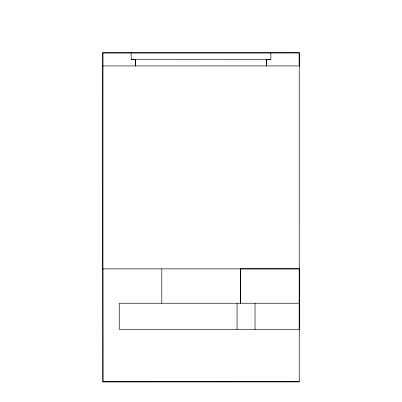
<?xml version="1.0" encoding="UTF-8"?>
<svg xmlns="http://www.w3.org/2000/svg" width="402" height="402" viewBox="0 0 402 402"><rect width="100%" height="100%" fill="white"/><g stroke="black" fill="none" stroke-linecap="round" stroke-linejoin="round"><path stroke-width="0.6" d="M102.756 269.013L102.847 52.828L299.239 52.833L299.244 381.805L102.927 381.9L102.847 268.868M135.63 59.471L135.605 65.928L135.63 59.471L131.283 59.466L131.052 52.923M237.079 329.424L237.079 303.239M240.351 303.234L240.356 268.863L299.244 268.868L299.239 329.424L119.238 329.424L119.243 303.234L299.239 303.234M255.034 329.424L255.034 303.239M266.536 59.471L266.536 65.928L266.536 59.471L270.883 59.461L270.858 52.913L299.239 52.833M102.927 381.9L102.847 52.828M270.883 59.461L131.052 59.471M102.847 52.908L270.858 52.913M102.847 65.928L299.244 65.923L299.173 52.848M102.847 268.868L299.244 268.868M103.028 381.749L299.239 381.794M240.351 268.868L240.351 303.239M161.795 268.868L161.795 303.234"/></g></svg>
